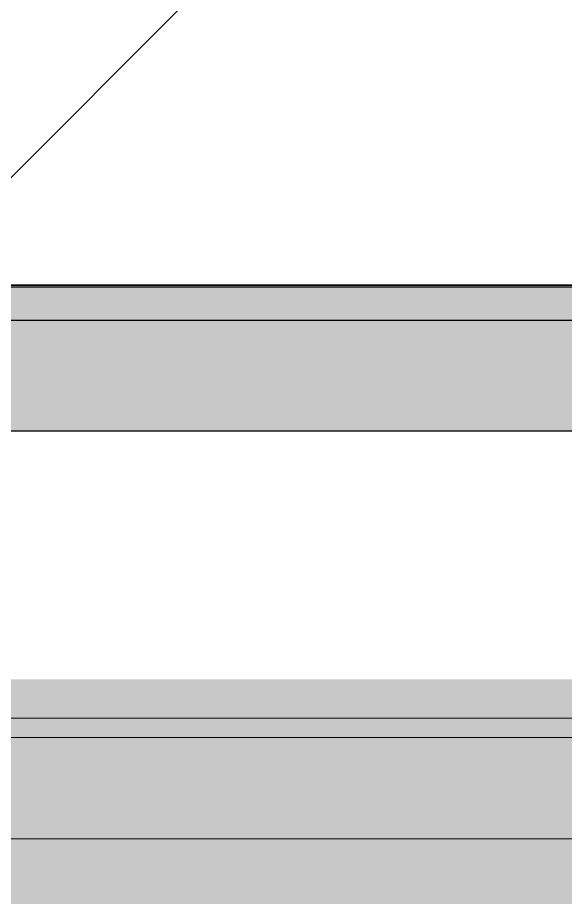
# Model space of a CAD drawing. Header units: millimetres. Extents: x 4739419 to 5837985, y 2291271 to 3446271.
# Drawn here: x 4944100 to 4944595, y 2454838 to 2455633 of the extents above; entities that cross this region are included whole.
import ezdxf

# ---------------------------------------------------------------- set-up
doc = ezdxf.new("R2010")
doc.units = ezdxf.units.MM
doc.layers.get('0').update_dxf_attribs({"color": 255})
for name, color, linetype in [('HEB-Angle joint', 1, 'Continuous'), ('HEB-Area(PC Topping)', 3, 'Continuous'), ('XR-평면도$0$A-ELEV-PATT', 9, 'Continuous')]:
    doc.layers.add(name, color=color, linetype=linetype)
for name, color, linetype, lineweight in [('XR-평면도$0$A-CNTL', 9, 'Continuous', 15), ('XR-평면도$0$A-ELEV-LIN2', 9, 'Continuous', 25), ('XR-평면도$0$A-ELEV-LIN3', 9, 'Continuous', 18)]:
    doc.layers.add(name, color=color, linetype=linetype, lineweight=lineweight)

# ---------------------------------------------------------------- blocks, each defined once
blk = doc.blocks.new('XR-평면도$0$중심선(210216)')
at = {"layer": 'XR-평면도$0$A-CNTL', "ltscale": 300}
blk.add_lwpolyline([(-10000, 119000), (186000, 119000)], dxfattribs=at)
blk = doc.blocks.new('XR-평면도$0$스크린+범퍼_기준층(도크레밸러)')
at = {"layer": 'XR-평면도$0$A-ELEV-PATT', "ltscale": 0.002}
h = blk.add_hatch(dxfattribs=at)
h.set_pattern_fill('AR-HBONE', color=256, scale=0.1, angle=450, style=0)
h.set_pattern_definition([(135, (-50954683.464, -21380461.164), (-14.3684097937, 2e-14), [30.48, -10.16]), (225, (-50954690.648, -21380453.98), (-14.3684097937, 2e-14), [30.48, -10.16])])
h.paths.add_polyline_path([(32, -4398), (2, -4398), (2, -602), (32, -602)])
h = blk.add_hatch(dxfattribs=at)
h.set_pattern_fill('AR-SAND', color=256, angle=450, style=0)
h.set_pattern_definition([(127.5, (-50954928.292, -21381394.81), (-48.941323733, -1.600031296), [0, -38.608, 0, -43.18, 0, -41.275]), (97.5, (-50954928.29, -21381394.81), (-71.68251006, 44.95232831), [0, -20.828, 0, -34.798, 0, -13.335]), (57.5, (-50954928.292, -21381426.05), (-0.143718468, 79.099237024), [0, -12.7, 0, -45.72, 0, -59.69]), (47.5, (-50954928.29, -21381426.05), (-22.292932326, 76.35564525), [0, -6.35, 0, -29.972, 0, -34.29])])
edge = h.paths.add_edge_path()
edge.add_line((123.67, -4398), (32, -4398))
edge.add_line((32, -4398), (32, -602))
edge.add_line((32, -602), (123.67, -602))
edge.add_arc((123.67, -610.33), 8.33, 360, 450, ccw=False)
edge.add_line((132, -610.33), (132, -4389.67))
edge.add_arc((123.67, -4389.67), 8.33, 270, 360, ccw=False)
at = {"layer": 'XR-평면도$0$A-ELEV-LIN3'}
blk.add_line((0, -4400), (0, -600), dxfattribs=at)
at = {"layer": 'XR-평면도$0$A-ELEV-LIN3', "linetype": 'Continuous'}
blk.add_lwpolyline([(408.75, -619.5), (408.75, -10380.5), (391.25, -10380.5), (391.25, -619.5)], dxfattribs=at)
at = {"layer": 'XR-평면도$0$A-ELEV-PATT'}
for p, q in [((32, -4398), (32, -602)), ((132, -4389.67), (132, -610.33))]:
    blk.add_line(p, q, dxfattribs=at)
at = {"layer": 'XR-평면도$0$A-ELEV-PATT', "ltscale": 0.002}
blk.add_lwpolyline([(52, -602), (52, -600), (0, -600), (0, -4400), (52, -4400), (52, -4398), (2, -4398), (2, -602)], close=True, dxfattribs=at)
at = {"layer": 'XR-평면도$0$A-ELEV-PATT'}
blk.add_lwpolyline([(32, -4398), (2, -4398), (2, -602), (32, -602)], dxfattribs=at)

msp = doc.modelspace()

# ---------------------------------------------------------------- hatches: boundary and pattern name
at = {"layer": 'HEB-Area(PC Topping)'}
h = msp.add_hatch(dxfattribs=at)
h.set_pattern_fill('ANSI31', color=256, scale=300)
h.set_pattern_definition([(45, (-566477.5, 0), (-673.51921, 673.51921), [])])
h.paths.add_polyline_path([(4932208.81, 2488391.23), (4932208.81, 2491231.69), (4970731.54, 2491257.65), (4970731.54, 2454889.23), (4949708.81, 2454889.23), (4949708.83, 2458391.23), (4947708.81, 2458391.23), (4947708.82, 2454885.23), (4943208.82, 2454885.23), (4943208.81, 2488391.23)])
h.paths.add_polyline_path([(4909558.81, 2488060.8), (4909558.81, 2454891.23), (4932208.82, 2454891.23), (4932208.82, 2488060.8)])

# ---------------------------------------------------------------- linework, layer by layer
at = {"layer": 'HEB-Angle joint', "const_width": 300}
msp.add_lwpolyline([(4970634.54, 2491231.69), (4970634.54, 2454889.23), (4949611.81, 2454889.23), (4949611.83, 2458391.23), (4947611.81, 2458391.23), (4947611.82, 2454885.23), (4943111.82, 2454885.23), (4943111.81, 2488391.23), (4932111.81, 2488391.23), (4932111.81, 2491231.69), (4970634.54, 2491257.65)], dxfattribs=at)
at = {"layer": 'HEB-Area(PC Topping)'}
msp.add_lwpolyline([(4976661.82, 2455391.23), (4949611.83, 2455391.23), (4949611.83, 2458391.23), (4947611.82, 2458391.23), (4947611.82, 2455391.23), (4920561.83, 2455391.23), (4920561.83, 2454891.23), (4909511.82, 2454891.23), (4909511.82, 2522091.23), (4914511.82, 2522091.23), (4914511.82, 2532391.23), (4914511.82, 2532991.23), (5037711.83, 2532991.23)], dxfattribs=at)
at = {"layer": 'XR-평면도$0$A-ELEV-LIN2'}
for p, q in [((4953561.81, 2455391.23), (4943661.81, 2455391.23)), ((4953561.82, 2455391.23), (4943661.82, 2455391.23)), ((4953561.82, 2455391.23), (4943661.82, 2455391.23))]:
    msp.add_line(p, q, dxfattribs=at)
at = {"layer": 'XR-평면도$0$A-ELEV-LIN3'}
for points in [[(4906711.81, 2442991.23), (4906711.81, 2441591.23), (4908111.81, 2441591.23), (4908111.81, 2442491.23), (4920561.81, 2442491.23), (4920561.81, 2441891.23), (4921661.81, 2441891.23), (4921661.81, 2443391.23), (4920561.81, 2443391.23), (4920561.81, 2454891.23), (4976661.81, 2454891.23), (4976661.81, 2443391.23), (4975561.81, 2443391.23), (4975561.81, 2441891.23), (4976661.81, 2441891.23), (4976661.81, 2442491.23), (4986561.81, 2442491.23)], [(4906711.82, 2442991.23), (4906711.82, 2441591.23), (4908111.82, 2441591.23), (4908111.82, 2442491.23), (4920561.82, 2442491.23), (4920561.82, 2441891.23), (4921661.82, 2441891.23), (4921661.82, 2443391.23), (4920561.82, 2443391.23), (4920561.82, 2454891.23), (4976661.82, 2454891.23)], [(4906711.82, 2442991.23), (4906711.82, 2441591.23), (4908111.82, 2441591.23), (4908111.82, 2442491.23), (4920561.82, 2442491.23), (4920561.82, 2441891.23), (4921661.82, 2441891.23), (4921661.82, 2443391.23), (4920561.82, 2443391.23), (4920561.82, 2454891.23), (4976661.82, 2454891.23)]]:
    msp.add_lwpolyline(points, dxfattribs=at)

# ---------------------------------------------------------------- block references
at = {"xscale": -1, "rotation": 90}
for p in [(4943111.81, 2455391.23), (4943111.82, 2455391.23), (4943111.82, 2455391.23)]:
    msp.add_blockref('XR-평면도$0$스크린+범퍼_기준층(도크레밸러)', p, dxfattribs=at)
at = {"layer": 'XR-평면도$0$A-CNTL'}
msp.add_blockref('XR-평면도$0$중심선(210216)', (4866111.81, 2336391.23), dxfattribs=at)

doc.saveas('drawing.dxf')
